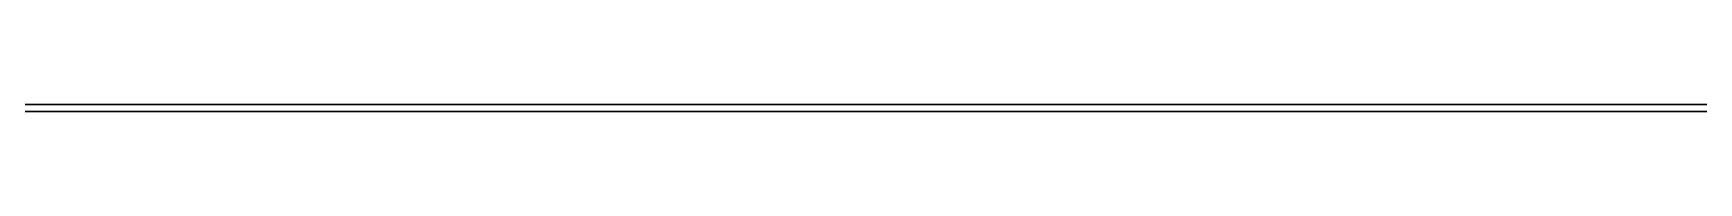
# Model space of a CAD drawing. Header units: millimetres. Extents: x 0 to 3047020, y 0 to 3043599.
# Drawn here: x 49292 to 98584, y 20111 to 20323 of the extents above; entities that cross this region are included whole.
import ezdxf

# ---------------------------------------------------------------- set-up
doc = ezdxf.new("R2010")
doc.units = ezdxf.units.MM
doc.layers.add('main_beam_width', color=6, linetype='Continuous')

msp = doc.modelspace()

# ---------------------------------------------------------------- linework, layer by layer
at = {"layer": 'main_beam_width', "color": 2}
for points in [[(46869, 20323), (127950, 20318), (209031, 20314), (290113, 20310), (371194, 20305), (452275, 20301), (533356, 20297), (614437, 20293), (695518, 20289), (776599, 20285), (857680, 20282), (938761, 20279), (1019842, 20276), (1100923, 20273), (1182004, 20271), (1263085, 20269), (1344167, 20267), (1425248, 20266), (1506329, 20266), (1587410, 20266)], [(1546869, 20266), (1463536, 20266), (1380203, 20267), (1296869, 20268), (1213536, 20270), (1130203, 20272), (1046869, 20275), (963536, 20278), (880203, 20281), (796869, 20285), (713536, 20288), (630203, 20292), (546869, 20296), (463536, 20300), (380203, 20305), (296869, 20309), (213536, 20314), (130203, 20318), (46869, 20323)], [(46869, 20322), (125817, 20318), (204764, 20314), (283711, 20309), (362659, 20305), (441606, 20301), (520553, 20297), (599501, 20293), (678448, 20289), (757396, 20285), (836343, 20282), (915290, 20279), (994238, 20276), (1073185, 20273), (1152132, 20271), (1231080, 20268), (1310027, 20267), (1388975, 20266), (1467922, 20265), (1546869, 20265), (1625817, 20265)], [(46869, 20111), (125817, 20116), (204764, 20120), (283711, 20124), (362659, 20129), (441606, 20133), (520553, 20137), (599501, 20141), (678448, 20145), (757396, 20148), (836343, 20152), (915290, 20155), (994238, 20158), (1073185, 20161), (1152132, 20163), (1231080, 20165), (1310027, 20167), (1388975, 20168), (1467922, 20169), (1546869, 20169), (1625817, 20169)], [(46869, 20111), (127950, 20116), (209031, 20120), (290113, 20124), (371194, 20129), (452275, 20133), (533356, 20137), (614437, 20141), (695518, 20145), (776599, 20148), (857680, 20152), (938761, 20155), (1019842, 20158), (1100923, 20161), (1182004, 20163), (1263085, 20165), (1344167, 20167), (1425248, 20168), (1506329, 20168), (1587410, 20168)], [(1546869, 20168), (1463536, 20168), (1380203, 20167), (1296869, 20166), (1213536, 20164), (1130203, 20162), (1046869, 20159), (963536, 20156), (880203, 20153), (796869, 20149), (713536, 20146), (630203, 20142), (546869, 20138), (463536, 20133), (380203, 20129), (296869, 20125), (213536, 20120), (130203, 20116), (46869, 20111)]]:
    msp.add_lwpolyline(points, dxfattribs=at)

doc.saveas('drawing.dxf')
